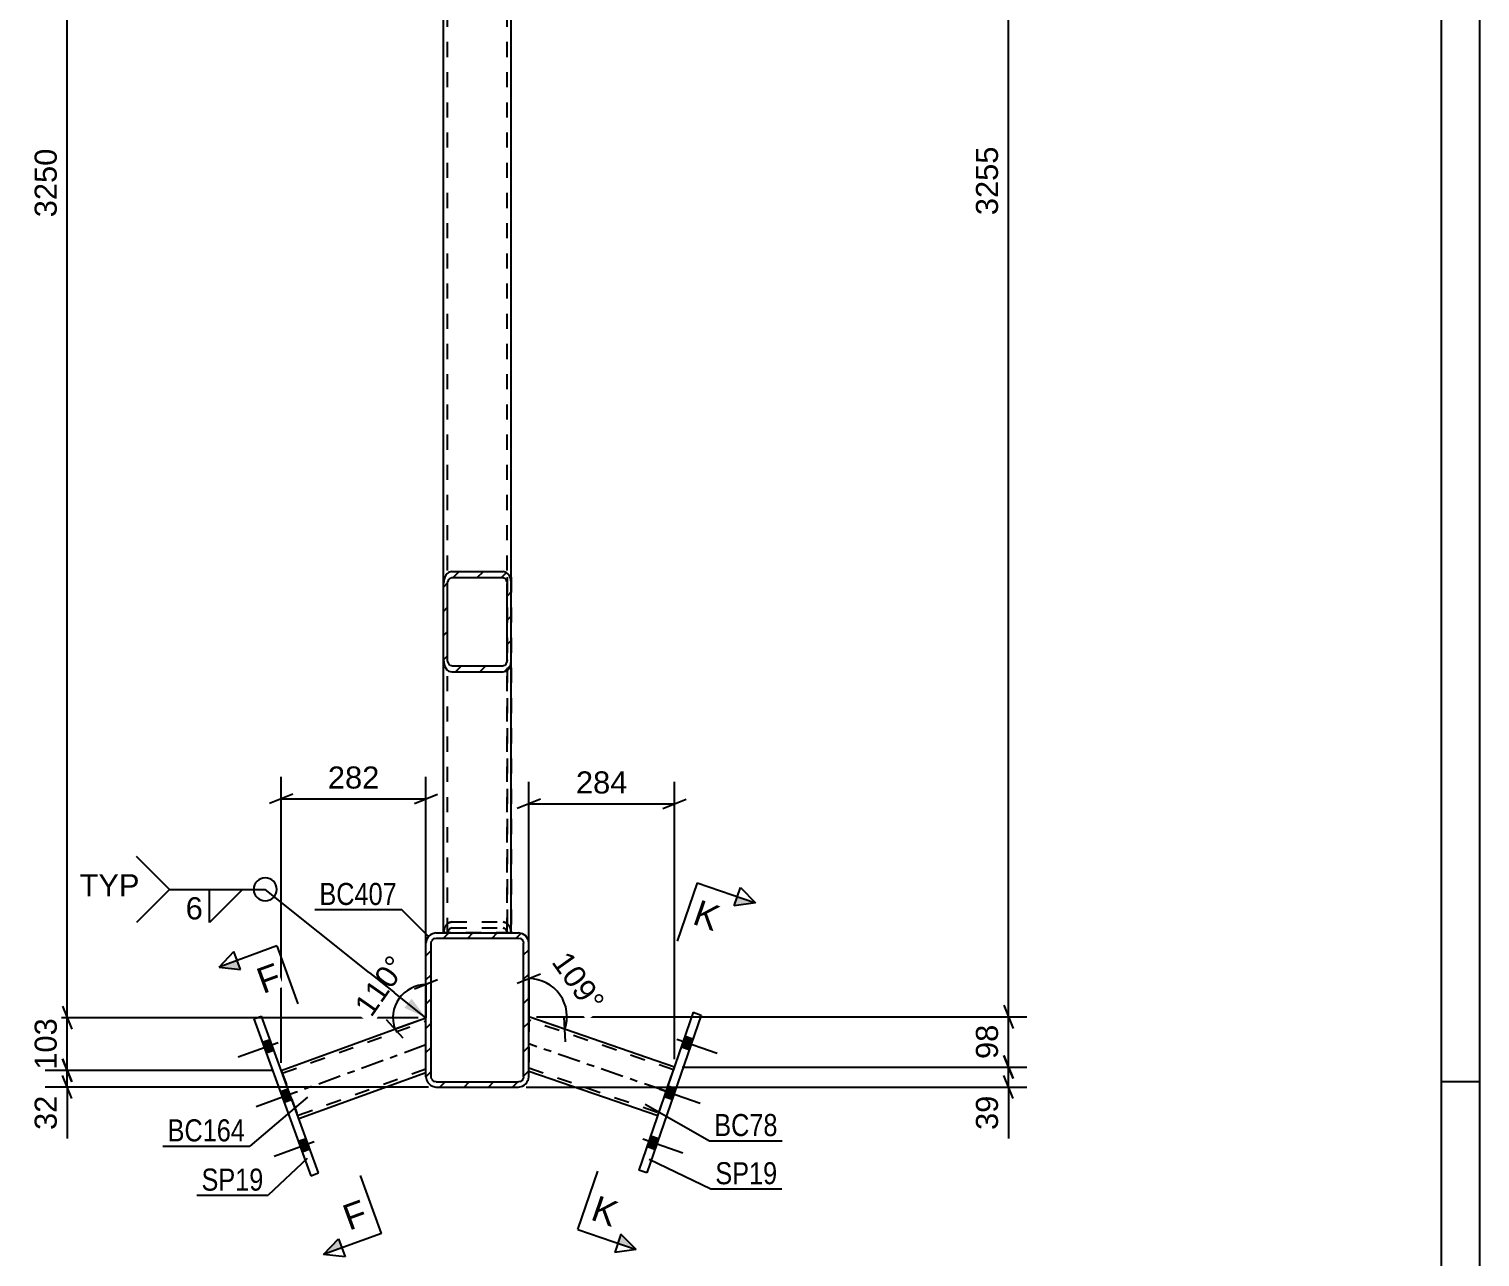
# Model space of a CAD drawing. Header units: millimetres. Extents: x 0 to 841, y 0 to 594.
# Drawn here: x 652.7 to 841, y 275.3 to 434.6 of the extents above; entities that cross this region are included whole.
import ezdxf

# ---------------------------------------------------------------- set-up
doc = ezdxf.new("R2010")
doc.units = ezdxf.units.MM
doc.linetypes.add('DXK_LINE_DOT2', pattern=[3.9198, 1.9599, -1.9599])
doc.linetypes.add('DXK_LINE_DOT3', pattern=[5.9187, 2.979, -0.9799, 0.9799, -0.9799])
doc.styles.add('Arial', font='ARIAL.TTF', dxfattribs={"height": 0.2})
doc.styles.add('Arial Narrow', font='ARIALN.TTF', dxfattribs={"height": 0.2})

# ---------------------------------------------------------------- blocks, each defined once
blk = doc.blocks.new('Unknown-761549208-1135')
at = {"color": 5, "linetype": 'Continuous'}
for p, q in [((841, 0), (841, 594)), ((836, 5), (836, 589)), ((841, 298), (836, 298))]:
    blk.add_line(p, q, dxfattribs=at)
blk = doc.blocks.new('Part-761549208-2529 - 2522')
at = {"linetype": 'Continuous'}
h = blk.add_hatch(dxfattribs=at)
h.set_pattern_fill('', scale=0.7, style=0, pattern_type=0)
h.set_pattern_definition([(45, (704.2237, 298.6667), (-1.57154, 1.57154), [])])
h.paths.add_polyline_path([(704.22, 316), (704.22, 298.67), (704.33, 298.16), (704.61, 297.72), (705.05, 297.43), (705.56, 297.33), (716.22, 297.33), (716.73, 297.43), (717.17, 297.72), (717.46, 298.16), (717.56, 298.67), (717.56, 316), (717.46, 316.51), (717.17, 316.94), (716.73, 317.23), (716.22, 317.33), (705.56, 317.33), (705.05, 317.23), (704.61, 316.94), (704.33, 316.51)])
h.paths.add_polyline_path([(705.09, 316.47), (705.3, 316.62), (705.56, 316.67), (716.22, 316.67), (716.48, 316.62), (716.7, 316.47), (716.84, 316.26), (716.89, 316), (716.89, 298.67), (716.84, 298.41), (716.7, 298.2), (716.48, 298.05), (716.22, 298), (705.56, 298), (705.3, 298.05), (705.09, 298.2), (704.94, 298.41), (704.89, 298.67), (704.89, 316), (704.94, 316.26)])
at = {"color": 2, "linetype": 'Continuous'}
for p, q in [((704.33, 316.51), (704.22, 316)), ((705.56, 317.33), (705.05, 317.23)), ((705.3, 316.62), (705.56, 316.67)), ((705.56, 317.33), (716.22, 317.33)), ((705.56, 316.67), (716.22, 316.67)), ((716.73, 317.23), (716.22, 317.33)), ((716.22, 316.67), (716.48, 316.62)), ((717.56, 316), (717.46, 316.51)), ((704.22, 298.67), (704.22, 316)), ((704.89, 316), (704.94, 316.26)), ((704.89, 298.67), (704.89, 316)), ((716.84, 316.26), (716.89, 316)), ((716.89, 298.67), (716.89, 316)), ((717.56, 298.67), (717.56, 316)), ((704.22, 298.67), (704.33, 298.16)), ((704.94, 298.41), (704.89, 298.67)), ((705.56, 298), (705.3, 298.05)), ((705.56, 298), (716.22, 298)), ((716.48, 298.05), (716.22, 298)), ((716.89, 298.67), (716.84, 298.41)), ((717.46, 298.16), (717.56, 298.67)), ((705.05, 297.43), (705.56, 297.33)), ((705.56, 297.33), (716.22, 297.33)), ((716.22, 297.33), (716.73, 297.43))]:
    blk.add_line(p, q, dxfattribs=at)
for centre, radius, start, end in [((705.56, 316), 1.33, 112.5, 157.5), ((705.56, 316), 0.667, 112.5, 157.5), ((716.22, 316), 0.667, 22.5, 67.5), ((716.22, 316), 1.33, 22.5, 67.5), ((705.56, 298.67), 1.33, 202.5, 247.5), ((705.56, 298.67), 0.667, 202.5, 247.5), ((716.22, 298.67), 0.667, 292.5, 337.5), ((716.22, 298.67), 1.33, 292.5, 337.5)]:
    blk.add_arc(centre, radius, start, end, dxfattribs=at)
blk = doc.blocks.new('Part-761549208-2645 - 2522')
at = {"color": 2, "linetype": 'Continuous'}
for p, q in [((736.47, 299.93), (717.56, 306.44)), ((717.56, 299.39), (734.3, 293.63))]:
    blk.add_line(p, q, dxfattribs=at)
at = {"color": 7, "linetype": 'DXK_LINE_DOT2'}
for p, q in [((717.56, 306.44), (717.56, 299.39)), ((736.34, 299.56), (717.56, 306.02)), ((717.56, 299.82), (734.43, 294.01)), ((734.3, 293.63), (736.47, 299.93))]:
    blk.add_line(p, q, dxfattribs=at)
at = {"color": 7, "linetype": 'DXK_LINE_DOT3'}
blk.add_line((735.38, 296.78), (717.56, 302.92), dxfattribs=at)
blk = doc.blocks.new('Part-761549208-2548 - 2522')
at = {"color": 7, "linetype": 'DXK_LINE_DOT2'}
for p, q in [((706.49, 510.02), (715.29, 510.02)), ((706.49, 464.87), (706.49, 510.02)), ((707.02, 317.33), (707.02, 510.02)), ((714.76, 317.33), (714.76, 510.02)), ((715.29, 464.87), (715.29, 510.02)), ((706.49, 317.33), (706.49, 362.66)), ((715.29, 317.33), (715.29, 362.66)), ((715.29, 317.33), (706.49, 317.33))]:
    blk.add_line(p, q, dxfattribs=at)
at = {"color": 2, "linetype": 'Continuous'}
for p, q in [((706.49, 362.66), (706.49, 464.87)), ((715.29, 362.66), (715.29, 464.87))]:
    blk.add_line(p, q, dxfattribs=at)
blk = doc.blocks.new('Part-761549208-2570 - 2522')
at = {"color": 7, "linetype": 'DXK_LINE_DOT2'}
for p, q in [((706.49, 317.33), (706.49, 363.49)), ((707.02, 317.33), (707.02, 363.49)), ((714.76, 363.49), (714.76, 317.33)), ((715.29, 363.49), (715.29, 317.33)), ((707.56, 318.77), (707.15, 318.65)), ((707.56, 318.77), (714.22, 318.77)), ((714.6, 318.66), (714.22, 318.77)), ((714.63, 318.65), (714.6, 318.66)), ((706.49, 317.33), (715.29, 317.33)), ((706.57, 317.8), (706.51, 317.33)), ((707.04, 317.33), (707.06, 317.49)), ((707.35, 317.92), (707.56, 317.98)), ((707.56, 317.98), (714.22, 317.98)), ((714.22, 317.98), (714.43, 317.92)), ((714.72, 317.49), (714.74, 317.33)), ((714.76, 317.33), (714.74, 317.33)), ((715.27, 317.33), (715.21, 317.8))]:
    blk.add_line(p, q, dxfattribs=at)
for centre, radius, start, end in [((707.97, 317.47), 1.44, 124.9875, 167.0076), ((713.81, 317.47), 1.44, 12.9924, 55.0125), ((707.77, 317.33), 0.72, 124.9875, 167.0076), ((714.02, 317.33), 0.72, 12.9924, 55.0125)]:
    blk.add_arc(centre, radius, start, end, dxfattribs=at)
blk = doc.blocks.new('Part-761549208-2559 - 2522')
at = {"color": 2, "linetype": 'Continuous'}
for p, q in [((685.43, 299.49), (704.22, 306.33)), ((687.71, 293.23), (704.22, 299.24))]:
    blk.add_line(p, q, dxfattribs=at)
at = {"color": 7, "linetype": 'DXK_LINE_DOT2'}
for p, q in [((685.57, 299.12), (704.22, 305.91)), ((704.22, 299.24), (704.22, 306.33)), ((685.43, 299.49), (687.71, 293.23)), ((704.22, 299.67), (687.57, 293.6))]:
    blk.add_line(p, q, dxfattribs=at)
at = {"color": 7, "linetype": 'DXK_LINE_DOT3'}
blk.add_line((704.22, 302.79), (686.57, 296.36), dxfattribs=at)
blk = doc.blocks.new('Part-761549208-2655 - 2522')
at = {"color": 2, "linetype": 'Continuous'}
for p, q in [((738.91, 307.03), (731.86, 286.54)), ((738.91, 307.03), (739.92, 306.68)), ((739.92, 306.68), (732.86, 286.19)), ((732.86, 286.19), (731.86, 286.54))]:
    blk.add_line(p, q, dxfattribs=at)
blk = doc.blocks.new('Part-761549208-2665 - 2522')
at = {"color": 2, "linetype": 'Continuous'}
for p, q in [((681.86, 306.18), (682.86, 306.54)), ((681.86, 306.18), (689.27, 285.82)), ((690.28, 286.18), (682.86, 306.54)), ((689.27, 285.82), (690.28, 286.18))]:
    blk.add_line(p, q, dxfattribs=at)
blk = doc.blocks.new('Part-761549208-2710 - 2522')
at = {"linetype": 'Continuous'}
h = blk.add_hatch(dxfattribs=at)
h.set_pattern_fill('', scale=0.7, style=0, pattern_type=0)
h.set_pattern_definition([(45, (706.4904, 352.7803), (-1.57154, 1.57154), [])])
h.paths.add_polyline_path([(706.49, 362.66), (706.49, 352.78), (706.57, 352.18), (706.8, 351.66), (707.15, 351.32), (707.56, 351.2), (714.22, 351.2), (714.63, 351.32), (714.98, 351.66), (715.21, 352.18), (715.29, 352.78), (715.29, 362.66), (715.21, 363.27), (714.98, 363.78), (714.63, 364.12), (714.22, 364.24), (707.56, 364.24), (707.15, 364.12), (706.8, 363.78), (706.57, 363.27)])
h.paths.add_polyline_path([(707.18, 363.22), (707.35, 363.39), (707.56, 363.45), (714.22, 363.45), (714.43, 363.39), (714.6, 363.22), (714.72, 362.97), (714.76, 362.66), (714.76, 352.78), (714.72, 352.48), (714.6, 352.22), (714.43, 352.05), (714.22, 351.99), (707.56, 351.99), (707.35, 352.05), (707.18, 352.22), (707.06, 352.48), (707.02, 352.78), (707.02, 362.66), (707.06, 362.97)])
at = {"color": 2, "linetype": 'Continuous'}
for p, q in [((707.56, 364.24), (707.15, 364.12)), ((707.35, 363.39), (707.56, 363.45)), ((707.56, 364.24), (714.22, 364.24)), ((707.56, 363.45), (714.22, 363.45)), ((714.63, 364.12), (714.22, 364.24)), ((714.22, 363.45), (714.43, 363.39)), ((706.57, 363.27), (706.49, 362.66)), ((706.49, 352.78), (706.49, 362.66)), ((707.02, 362.66), (707.06, 362.97)), ((707.02, 352.78), (707.02, 362.66)), ((714.72, 362.97), (714.76, 362.66)), ((714.76, 352.78), (714.76, 362.66)), ((715.29, 362.66), (715.21, 363.27)), ((715.29, 352.78), (715.29, 362.66)), ((706.49, 317.33), (706.49, 352.78)), ((706.49, 352.78), (706.57, 352.18)), ((707.06, 352.48), (707.02, 352.78)), ((714.76, 352.78), (714.72, 352.48)), ((715.21, 352.18), (715.29, 352.78)), ((715.29, 317.33), (715.29, 352.78)), ((707.15, 351.32), (707.56, 351.2)), ((707.56, 351.99), (707.35, 352.05)), ((707.56, 351.99), (714.22, 351.99)), ((707.56, 351.2), (714.22, 351.2)), ((714.43, 352.05), (714.22, 351.99)), ((714.22, 351.2), (714.63, 351.32))]:
    blk.add_line(p, q, dxfattribs=at)
at = {"color": 7, "linetype": 'DXK_LINE_DOT2'}
for p, q in [((706.49, 352.78), (706.49, 362.66)), ((707.02, 317.33), (707.02, 362.66)), ((714.76, 317.33), (714.76, 362.66)), ((715.29, 352.78), (715.29, 362.66)), ((707.15, 318.65), (707.56, 318.77)), ((707.56, 318.77), (714.22, 318.77)), ((714.22, 318.77), (714.63, 318.65)), ((706.49, 317.33), (715.29, 317.33)), ((706.51, 317.33), (706.57, 317.8)), ((707.02, 317.33), (707.04, 317.33)), ((707.06, 317.49), (707.04, 317.33)), ((707.56, 317.98), (707.35, 317.92)), ((707.56, 317.98), (714.22, 317.98)), ((714.43, 317.92), (714.22, 317.98)), ((714.74, 317.33), (714.72, 317.49)), ((715.21, 317.8), (715.27, 317.33))]:
    blk.add_line(p, q, dxfattribs=at)
at = {"color": 2, "linetype": 'Continuous'}
for centre, radius, start, end in [((707.97, 362.94), 1.44, 124.9875, 167.0076), ((713.81, 362.94), 1.44, 12.9924, 55.0125), ((707.77, 362.8), 0.72, 124.9875, 167.0076), ((714.02, 362.8), 0.72, 12.9924, 55.0125), ((707.97, 352.5), 1.44, 192.9924, 235.0125), ((707.77, 352.64), 0.72, 192.9924, 235.0125), ((714.02, 352.64), 0.72, 304.9875, 347.0076), ((713.81, 352.5), 1.44, 304.9875, 347.0076)]:
    blk.add_arc(centre, radius, start, end, dxfattribs=at)
at = {"color": 7, "linetype": 'DXK_LINE_DOT2'}
for centre, radius, start, end in [((707.97, 317.47), 1.44, 124.9875, 167.0076), ((713.81, 317.47), 1.44, 12.9924, 55.0125), ((707.77, 317.33), 0.72, 124.9875, 167.0076), ((714.02, 317.33), 0.72, 12.9924, 55.0125)]:
    blk.add_arc(centre, radius, start, end, dxfattribs=at)
blk = doc.blocks.new('Bolt-761549208-2715 - 2522')
at = {"linetype": 'Continuous'}
for points in [[(684.48, 302.09), (683.98, 303.47), (682.98, 303.11), (683.48, 301.73)], [(684.48, 302.09), (683.98, 303.47), (682.98, 303.11), (683.48, 301.73)], [(684.48, 302.09), (683.98, 303.47), (682.98, 303.11), (683.48, 301.73)], [(686.82, 295.67), (686.32, 297.05), (685.32, 296.69), (685.82, 295.31)], [(686.82, 295.67), (686.32, 297.05), (685.32, 296.69), (685.82, 295.31)], [(689.16, 289.25), (688.66, 290.63), (687.65, 290.26), (688.16, 288.89)], [(689.16, 289.25), (688.66, 290.63), (687.65, 290.26), (688.16, 288.89)], [(689.16, 289.25), (688.66, 290.63), (687.65, 290.26), (688.16, 288.89)]]:
    blk.add_hatch(color=1, dxfattribs=at).paths.add_polyline_path(points)
at = {"color": 1, "linetype": 'Continuous'}
for p, q in [((683.98, 303.47), (682.98, 303.11)), ((683.98, 303.47), (682.98, 303.11)), ((683.98, 303.47), (682.98, 303.11)), ((685.05, 303.08), (679.85, 301.19)), ((685.05, 303.08), (679.85, 301.19)), ((685.05, 303.08), (679.85, 301.19)), ((684.48, 302.09), (683.48, 301.73)), ((684.48, 302.09), (683.48, 301.73)), ((684.48, 302.09), (683.48, 301.73)), ((687.38, 296.66), (682.18, 294.77)), ((687.38, 296.66), (682.18, 294.77)), ((686.32, 297.05), (685.32, 296.69)), ((686.32, 297.05), (685.32, 296.69)), ((686.82, 295.67), (685.82, 295.31)), ((686.82, 295.67), (685.82, 295.31)), ((689.72, 290.24), (684.52, 288.34)), ((689.72, 290.24), (684.52, 288.34)), ((689.72, 290.24), (684.52, 288.34)), ((688.66, 290.63), (687.65, 290.26)), ((688.66, 290.63), (687.65, 290.26)), ((688.66, 290.63), (687.65, 290.26)), ((689.16, 289.25), (688.16, 288.89)), ((689.16, 289.25), (688.16, 288.89)), ((689.16, 289.25), (688.16, 288.89))]:
    blk.add_line(p, q, dxfattribs=at)
blk = doc.blocks.new('Bolt-761549208-2717 - 2522')
at = {"linetype": 'Continuous'}
for points in [[(737.85, 303.94), (737.37, 302.55), (738.38, 302.2), (738.85, 303.59)], [(737.85, 303.94), (737.37, 302.55), (738.38, 302.2), (738.85, 303.59)], [(737.85, 303.94), (737.37, 302.55), (738.38, 302.2), (738.85, 303.59)], [(735.62, 297.48), (735.14, 296.09), (736.15, 295.74), (736.63, 297.13)], [(735.62, 297.48), (735.14, 296.09), (736.15, 295.74), (736.63, 297.13)], [(733.4, 291.01), (732.92, 289.63), (733.93, 289.28), (734.41, 290.67)], [(733.4, 291.01), (732.92, 289.63), (733.93, 289.28), (734.41, 290.67)], [(733.4, 291.01), (732.92, 289.63), (733.93, 289.28), (734.41, 290.67)]]:
    blk.add_hatch(color=1, dxfattribs=at).paths.add_polyline_path(points)
at = {"color": 1, "linetype": 'Continuous'}
for p, q in [((736.79, 303.53), (742.02, 301.72)), ((736.79, 303.53), (742.02, 301.72)), ((736.79, 303.53), (742.02, 301.72)), ((737.85, 303.94), (738.85, 303.59)), ((737.85, 303.94), (738.85, 303.59)), ((737.85, 303.94), (738.85, 303.59)), ((737.37, 302.55), (738.38, 302.2)), ((737.37, 302.55), (738.38, 302.2)), ((737.37, 302.55), (738.38, 302.2)), ((734.56, 297.06), (739.8, 295.26)), ((734.56, 297.06), (739.8, 295.26)), ((735.14, 296.09), (736.15, 295.74)), ((735.14, 296.09), (736.15, 295.74)), ((735.62, 297.48), (736.63, 297.13)), ((735.62, 297.48), (736.63, 297.13)), ((732.34, 290.6), (737.57, 288.8)), ((732.34, 290.6), (737.57, 288.8)), ((732.34, 290.6), (737.57, 288.8)), ((733.4, 291.01), (734.41, 290.67)), ((733.4, 291.01), (734.41, 290.67)), ((733.4, 291.01), (734.41, 290.67)), ((732.92, 289.63), (733.93, 289.28)), ((732.92, 289.63), (733.93, 289.28)), ((732.92, 289.63), (733.93, 289.28))]:
    blk.add_line(p, q, dxfattribs=at)
blk = doc.blocks.new('StraightDimension-761549208-15346 - 2522')
at = {"color": 7, "linetype": 'Continuous'}
for p, q in [((658.25, 521.47), (657.05, 524.47)), ((684.43, 522.97), (654.8, 522.97)), ((657.65, 306.33), (657.65, 522.97)), ((657.05, 307.83), (658.25, 304.83)), ((703.22, 306.33), (654.8, 306.33))]:
    blk.add_line(p, q, dxfattribs=at)
at = {"color": 0}
blk.add_wipeout([(656.9, 419.7), (652.7, 419.7), (652.7, 409.61), (656.9, 409.61)], dxfattribs=at)
at = {"color": 3, "style": 'Arial'}
blk.add_text('3250', height=2.865, rotation=90.0002, dxfattribs=at).set_placement((656.3, 410.21))
blk = doc.blocks.new('StraightDimension-761549208-15392 - 2522')
at = {"color": 7, "linetype": 'Continuous'}
for p, q in [((779.2, 301.43), (780.4, 298.43)), ((737.47, 299.93), (782.2, 299.93)), ((779.8, 297.33), (779.8, 299.93)), ((780.4, 295.83), (779.2, 298.83)), ((717.22, 297.33), (782.2, 297.33))]:
    blk.add_line(p, q, dxfattribs=at)
at = {"color": 0}
blk.add_wipeout([(779.05, 296.81), (774.85, 296.81), (774.85, 291.16), (779.05, 291.16)], dxfattribs=at)
at = {"color": 7, "linetype": 'Continuous'}
blk.add_line((779.8, 297.33), (779.8, 290.64), dxfattribs=at)
blk.add_line((779.8, 297.33), (779.8, 290.64), dxfattribs=at)
at = {"color": 3, "style": 'Arial'}
blk.add_text('39', height=2.865, rotation=90.0002, dxfattribs=at).set_placement((778.45, 291.76))
blk = doc.blocks.new('StraightDimension-761549208-15390 - 2522')
at = {"color": 7, "linetype": 'Continuous'}
for p, q in [((780.4, 521.91), (779.2, 524.91)), ((737.47, 523.41), (782.2, 523.41)), ((779.8, 306.44), (779.8, 523.41)), ((779.2, 307.94), (780.4, 304.94)), ((718.56, 306.44), (782.2, 306.44))]:
    blk.add_line(p, q, dxfattribs=at)
at = {"color": 0}
blk.add_wipeout([(779.05, 419.98), (774.85, 419.98), (774.85, 409.88), (779.05, 409.88)], dxfattribs=at)
at = {"color": 3, "style": 'Arial'}
blk.add_text('3255', height=2.865, rotation=90.0002, dxfattribs=at).set_placement((778.45, 410.48))
blk = doc.blocks.new('StraightDimension-761549208-15347 - 2522')
at = {"color": 7, "linetype": 'Continuous'}
for p, q in [((657.05, 307.83), (658.25, 304.83)), ((703.22, 306.33), (654.8, 306.33)), ((657.65, 299.49), (657.65, 306.33)), ((684.43, 299.49), (654.8, 299.49)), ((658.25, 297.99), (657.05, 300.99))]:
    blk.add_line(p, q, dxfattribs=at)
at = {"color": 0}
blk.add_wipeout([(656.9, 306.85), (652.7, 306.85), (652.7, 298.98), (656.9, 298.98)], dxfattribs=at)
at = {"color": 3, "style": 'Arial'}
blk.add_text('103', height=2.865, rotation=90.0002, dxfattribs=at).set_placement((656.3, 299.58))
blk = doc.blocks.new('StraightDimension-761549208-15391 - 2522')
at = {"color": 7, "linetype": 'Continuous'}
for p, q in [((779.2, 307.94), (780.4, 304.94)), ((718.56, 306.44), (782.2, 306.44)), ((779.8, 299.93), (779.8, 306.44)), ((780.4, 298.43), (779.2, 301.43)), ((737.47, 299.93), (782.2, 299.93))]:
    blk.add_line(p, q, dxfattribs=at)
at = {"color": 0}
blk.add_wipeout([(779.05, 306.01), (774.85, 306.01), (774.85, 300.37), (779.05, 300.37)], dxfattribs=at)
at = {"color": 3, "style": 'Arial'}
blk.add_text('98', height=2.865, rotation=90.0002, dxfattribs=at).set_placement((778.45, 300.97))
blk = doc.blocks.new('StraightDimension-761549208-15348 - 2522')
at = {"color": 7, "linetype": 'Continuous'}
for p, q in [((684.43, 299.49), (654.8, 299.49)), ((657.05, 300.99), (658.25, 297.99)), ((657.65, 297.33), (657.65, 299.49)), ((658.25, 295.83), (657.05, 298.83)), ((704.56, 297.33), (654.8, 297.33))]:
    blk.add_line(p, q, dxfattribs=at)
at = {"color": 0}
blk.add_wipeout([(656.9, 296.81), (652.7, 296.81), (652.7, 291.16), (656.9, 291.16)], dxfattribs=at)
at = {"color": 7, "linetype": 'Continuous'}
blk.add_line((657.65, 297.33), (657.65, 290.64), dxfattribs=at)
blk.add_line((657.65, 297.33), (657.65, 290.64), dxfattribs=at)
at = {"color": 3, "style": 'Arial'}
blk.add_text('32', height=2.865, rotation=90.0002, dxfattribs=at).set_placement((656.3, 291.76))
blk = doc.blocks.new('StraightDimension-761549208-15730 - 2522')
at = {"color": 7, "linetype": 'Continuous'}
for p, q in [((685.43, 300.49), (685.43, 337.57)), ((704.22, 307.33), (704.22, 337.57)), ((686.93, 335.32), (683.93, 334.12)), ((702.72, 334.12), (705.72, 335.32)), ((685.43, 334.72), (704.22, 334.72))]:
    blk.add_line(p, q, dxfattribs=at)
at = {"color": 0}
blk.add_wipeout([(698.76, 335.47), (698.76, 339.67), (690.89, 339.67), (690.89, 335.47)], dxfattribs=at)
at = {"color": 3, "style": 'Arial'}
blk.add_text('282', height=2.865, dxfattribs=at).set_placement((691.49, 336.07))
blk = doc.blocks.new('StraightDimension-761549208-15750 - 2522')
at = {"color": 7, "linetype": 'Continuous'}
for p, q in [((717.56, 307.44), (717.56, 336.93)), ((736.47, 300.93), (736.47, 336.93)), ((719.06, 334.68), (716.06, 333.48)), ((717.56, 334.08), (736.47, 334.08)), ((734.97, 333.48), (737.97, 334.68))]:
    blk.add_line(p, q, dxfattribs=at)
at = {"color": 0}
blk.add_wipeout([(730.95, 334.83), (730.95, 339.03), (723.08, 339.03), (723.08, 334.83)], dxfattribs=at)
at = {"color": 3, "style": 'Arial'}
blk.add_text('284', height=2.865, dxfattribs=at).set_placement((723.68, 335.43))
blk = doc.blocks.new('AngleDimension-761549208-15776 - 2522')
at = {"color": 7, "linetype": 'Continuous'}
for p, q in [((705.72, 311.23), (702.72, 310.03)), ((704.22, 307.33), (704.22, 310.63)), ((704.22, 310.63), (704.22, 306.33)), ((701.27, 303.66), (699.11, 306.07)), ((700.19, 304.87), (704.22, 306.33))]:
    blk.add_line(p, q, dxfattribs=at)
blk.add_arc((704.22, 306.33), 4.29, 90, 200, dxfattribs=at)
at = {"color": 0}
blk.add_wipeout([(702.69, 313.19), (699.25, 315.6), (693.82, 307.84), (697.26, 305.43)], dxfattribs=at)
at = {"color": 3, "style": 'Arial'}
blk.add_text('110°', height=2.865, rotation=54.9982, dxfattribs=at).set_placement((697.11, 306.27))
blk = doc.blocks.new('AngleDimension-761549208-15780 - 2522')
at = {"color": 7, "linetype": 'Continuous'}
for p, q in [((716.06, 310.81), (719.06, 312.01)), ((717.56, 307.44), (717.56, 311.41)), ((717.56, 311.41), (717.56, 306.44)), ((722.25, 304.83), (717.56, 306.44)), ((722.33, 303.22), (722.17, 306.44))]:
    blk.add_line(p, q, dxfattribs=at)
blk.add_arc((717.56, 306.44), 4.96, 341.0031, 90, dxfattribs=at)
at = {"color": 0}
blk.add_wipeout([(725.08, 305.99), (728.5, 308.43), (723, 316.14), (719.58, 313.7)], dxfattribs=at)
at = {"color": 3, "style": 'Arial'}
blk.add_text('109°', height=2.865, rotation=-54.4997, dxfattribs=at).set_placement((720.42, 313.56))
blk = doc.blocks.new('SectionMark-761549208-15929 - 2522')
at = {"linetype": 'Continuous'}
for points in [[(679.71, 313.76), (680.13, 312.58), (677.36, 312.9)], [(692.85, 277.64), (693.28, 276.46), (690.93, 275.61)]]:
    blk.add_hatch(color=6, dxfattribs=at).paths.add_polyline_path(points)
at = {"color": 6, "linetype": 'Continuous'}
for p, q in [((677.36, 312.9), (679.28, 314.93)), ((680.13, 312.58), (679.28, 314.93)), ((677.36, 312.9), (680.13, 312.58)), ((690.93, 275.61), (692.85, 277.64)), ((692.85, 277.64), (693.71, 275.29)), ((693.71, 275.29), (690.93, 275.61))]:
    blk.add_line(p, q, dxfattribs=at)
at = {"color": 0, "linetype": 'Continuous'}
for points in [[(685.73, 310.36), (684.53, 313.65), (681.86, 312.68), (683.05, 309.39)], [(696.91, 279.64), (695.71, 282.93), (693.04, 281.96), (694.23, 278.67)]]:
    blk.add_wipeout(points, dxfattribs=at)
at = {"color": 6, "linetype": 'Continuous'}
for p, q in [((684.88, 315.64), (677.36, 312.9)), ((684.88, 315.64), (687.61, 308.12)), ((698.45, 278.34), (695.71, 285.86)), ((698.45, 278.34), (690.93, 275.61))]:
    blk.add_line(p, q, dxfattribs=at)
at = {"color": 3, "linetype": 'Continuous', "style": 'Arial'}
for p in [(683.05, 309.39), (694.23, 278.67)]:
    blk.add_text('F', height=3.34, rotation=20.002, dxfattribs=at).set_placement(p)
blk = doc.blocks.new('SectionMark-761549208-16431 - 2522')
at = {"linetype": 'Continuous'}
blk.add_hatch(color=6, dxfattribs=at).paths.add_polyline_path([(744.2, 320.86), (744.61, 322.05), (746.97, 321.23)])
at = {"color": 6, "linetype": 'Continuous'}
for p, q in [((744.2, 320.86), (745.02, 323.23)), ((745.02, 323.23), (746.97, 321.23)), ((746.97, 321.23), (744.2, 320.86)), ((731.48, 276.24), (728.71, 275.87))]:
    blk.add_line(p, q, dxfattribs=at)
at = {"color": 0, "linetype": 'Continuous'}
for points in [[(741.59, 317.53), (742.73, 320.84), (739.78, 321.86), (738.64, 318.55)], [(728.37, 279.16), (729.51, 282.47), (726.57, 283.48), (725.43, 280.17)]]:
    blk.add_wipeout(points, dxfattribs=at)
at = {"linetype": 'Continuous'}
blk.add_hatch(color=6, dxfattribs=at).paths.add_polyline_path([(729.12, 277.05), (729.52, 278.23), (731.48, 276.24)])
at = {"color": 6, "linetype": 'Continuous'}
for p, q in [((739.41, 323.84), (736.8, 316.27)), ((739.41, 323.84), (746.97, 321.23)), ((723.92, 278.84), (726.52, 286.4)), ((723.92, 278.84), (731.48, 276.24)), ((729.52, 278.23), (728.71, 275.87)), ((731.48, 276.24), (729.52, 278.23))]:
    blk.add_line(p, q, dxfattribs=at)
at = {"color": 3, "linetype": 'Continuous', "style": 'Arial'}
for p in [(738.64, 318.55), (725.43, 280.17)]:
    blk.add_text('K', height=3.34, rotation=-18.9993, dxfattribs=at).set_placement(p)
blk = doc.blocks.new('WeldMark-761549208-15791 - 2522')
at = {"linetype": 'Continuous'}
blk.add_hatch(color=30, dxfattribs=at).paths.add_polyline_path([(702.35, 308.79), (704.22, 306.33), (701.41, 307.62)])
at = {"color": 3, "linetype": 'Continuous'}
for q in [(666.65, 327.27), (666.65, 318.7)]:
    blk.add_line((670.93, 322.99), q, dxfattribs=at)
at = {"color": 30, "linetype": 'Continuous'}
blk.add_line((704.22, 306.33), (683.36, 322.99), dxfattribs=at)
at = {"color": 3, "linetype": 'Continuous'}
for start, end in [(90, 270), (270, 90)]:
    blk.add_arc((683.36, 322.99), 1.5, start, end, dxfattribs=at)
at = {"color": 0}
blk.add_wipeout([(675.46, 318.89), (675.46, 322.29), (672.83, 322.29), (672.83, 318.89)], dxfattribs=at)
at = {"color": 30, "linetype": 'Continuous'}
blk.add_line((670.93, 322.99), (683.36, 322.99), dxfattribs=at)
at = {"color": 3, "linetype": 'Continuous'}
for p, q in [((676.11, 322.99), (680.4, 322.99)), ((680.4, 322.99), (676.11, 318.7)), ((676.11, 318.7), (676.11, 322.99))]:
    blk.add_line(p, q, dxfattribs=at)
at = {"color": 3, "style": 'Arial'}
blk.add_text('6', height=2.87, dxfattribs=at).set_placement((673.03, 319.09))
at = {"color": 0, "linetype": 'Continuous'}
blk.add_wipeout([(667.03, 322.09), (667.03, 325.09), (659.26, 325.09), (659.26, 322.09)], dxfattribs=at)
blk.add_wipeout([(667.03, 322.09), (667.03, 325.09), (659.26, 325.09), (659.26, 322.09)], dxfattribs=at)
at = {"color": 3, "linetype": 'Continuous', "style": 'Arial'}
blk.add_text('TYP', height=2.865, dxfattribs=at).set_placement((659.26, 322.09))
blk = doc.blocks.new('Mark-761549208-15256 - 2522')
at = {"color": 0}
blk.add_wipeout([(700.44, 320.96), (700.44, 323.96), (690.39, 323.96), (690.39, 320.96)], dxfattribs=at)
blk.add_wipeout([(700.44, 320.96), (700.44, 323.96), (690.39, 323.96), (690.39, 320.96)], dxfattribs=at)
at = {"color": 30, "linetype": 'Continuous'}
for p in [(689.79, 320.36), (704.57, 316.82)]:
    blk.add_line(p, (701.04, 320.36), dxfattribs=at)
at = {"color": 3, "style": 'Arial Narrow'}
blk.add_text('BC407', height=2.863, dxfattribs=at).set_placement((690.39, 320.96))
blk = doc.blocks.new('Mark-761549208-15262 - 2522')
at = {"color": 0}
blk.add_wipeout([(680.74, 290.28), (680.74, 293.28), (670.69, 293.28), (670.69, 290.28)], dxfattribs=at)
blk.add_wipeout([(680.74, 290.28), (680.74, 293.28), (670.69, 293.28), (670.69, 290.28)], dxfattribs=at)
at = {"color": 30, "linetype": 'Continuous'}
for p in [(688.85, 296.01), (670.09, 289.68)]:
    blk.add_line(p, (681.34, 289.68), dxfattribs=at)
at = {"color": 3, "style": 'Arial Narrow'}
blk.add_text('BC164', height=2.863, dxfattribs=at).set_placement((670.69, 290.28))
blk = doc.blocks.new('Mark-761549208-15268 - 2522')
at = {"color": 0}
blk.add_wipeout([(749.85, 290.97), (749.85, 293.97), (741.63, 293.97), (741.63, 290.97)], dxfattribs=at)
blk.add_wipeout([(749.85, 290.97), (749.85, 293.97), (741.63, 293.97), (741.63, 290.97)], dxfattribs=at)
at = {"color": 30, "linetype": 'Continuous'}
for p, q in [((732.67, 295.12), (741.03, 290.37)), ((741.03, 290.37), (750.45, 290.37))]:
    blk.add_line(p, q, dxfattribs=at)
at = {"color": 3, "style": 'Arial Narrow'}
blk.add_text('BC78', height=2.863, dxfattribs=at).set_placement((741.63, 290.97))
blk = doc.blocks.new('Mark-761549208-15274 - 2522')
at = {"color": 0}
blk.add_wipeout([(749.81, 284.72), (749.81, 287.72), (741.77, 287.72), (741.77, 284.72)], dxfattribs=at)
blk.add_wipeout([(749.81, 284.72), (749.81, 287.72), (741.77, 287.72), (741.77, 284.72)], dxfattribs=at)
at = {"color": 30, "linetype": 'Continuous'}
for p, q in [((733.2, 287.96), (741.17, 284.12)), ((741.17, 284.12), (750.41, 284.12))]:
    blk.add_line(p, q, dxfattribs=at)
at = {"color": 3, "style": 'Arial Narrow'}
blk.add_text('SP19', height=2.863, dxfattribs=at).set_placement((741.77, 284.72))
blk = doc.blocks.new('Mark-761549208-15280 - 2522')
at = {"color": 0}
blk.add_wipeout([(683.13, 283.89), (683.13, 286.89), (675.09, 286.89), (675.09, 283.89)], dxfattribs=at)
blk.add_wipeout([(683.13, 283.89), (683.13, 286.89), (675.09, 286.89), (675.09, 283.89)], dxfattribs=at)
at = {"color": 30, "linetype": 'Continuous'}
for p in [(688.78, 288.04), (674.49, 283.29)]:
    blk.add_line(p, (683.73, 283.29), dxfattribs=at)
at = {"color": 3, "style": 'Arial Narrow'}
blk.add_text('SP19', height=2.863, dxfattribs=at).set_placement((675.09, 283.89))

msp = doc.modelspace()

# ---------------------------------------------------------------- block references
for name in ['Unknown-761549208-1135', 'Part-761549208-2548 - 2522', 'Part-761549208-2710 - 2522', 'Part-761549208-2570 - 2522', 'Part-761549208-2529 - 2522', 'Part-761549208-2655 - 2522', 'Part-761549208-2665 - 2522', 'Part-761549208-2559 - 2522', 'Part-761549208-2645 - 2522', 'Bolt-761549208-2715 - 2522', 'Bolt-761549208-2717 - 2522']:
    msp.add_blockref(name, (0, 0))

# ---------------------------------------------------------------- next in the draw order: block references
for name in ['StraightDimension-761549208-15346 - 2522', 'StraightDimension-761549208-15390 - 2522', 'StraightDimension-761549208-15392 - 2522']:
    msp.add_blockref(name, (0, 0))

# ---------------------------------------------------------------- next in the draw order: block references
for name in ['StraightDimension-761549208-15347 - 2522', 'StraightDimension-761549208-15391 - 2522']:
    msp.add_blockref(name, (0, 0))

# ---------------------------------------------------------------- next in the draw order: block references
for name in ['StraightDimension-761549208-15750 - 2522', 'StraightDimension-761549208-15348 - 2522']:
    msp.add_blockref(name, (0, 0))

# ---------------------------------------------------------------- next in the draw order: block references
for name in ['StraightDimension-761549208-15730 - 2522', 'AngleDimension-761549208-15780 - 2522']:
    msp.add_blockref(name, (0, 0))

# ---------------------------------------------------------------- next in the draw order: block references
for name in ['SectionMark-761549208-16431 - 2522', 'AngleDimension-761549208-15776 - 2522']:
    msp.add_blockref(name, (0, 0))

# ---------------------------------------------------------------- next in the draw order: block references
for name in ['SectionMark-761549208-15929 - 2522', 'Mark-761549208-15268 - 2522', 'Mark-761549208-15274 - 2522']:
    msp.add_blockref(name, (0, 0))

# ---------------------------------------------------------------- next in the draw order: block references
for name in ['WeldMark-761549208-15791 - 2522', 'Mark-761549208-15262 - 2522', 'Mark-761549208-15280 - 2522']:
    msp.add_blockref(name, (0, 0))

# ---------------------------------------------------------------- next in the draw order: block references
msp.add_blockref('Mark-761549208-15256 - 2522', (0, 0))

doc.saveas('drawing.dxf')
